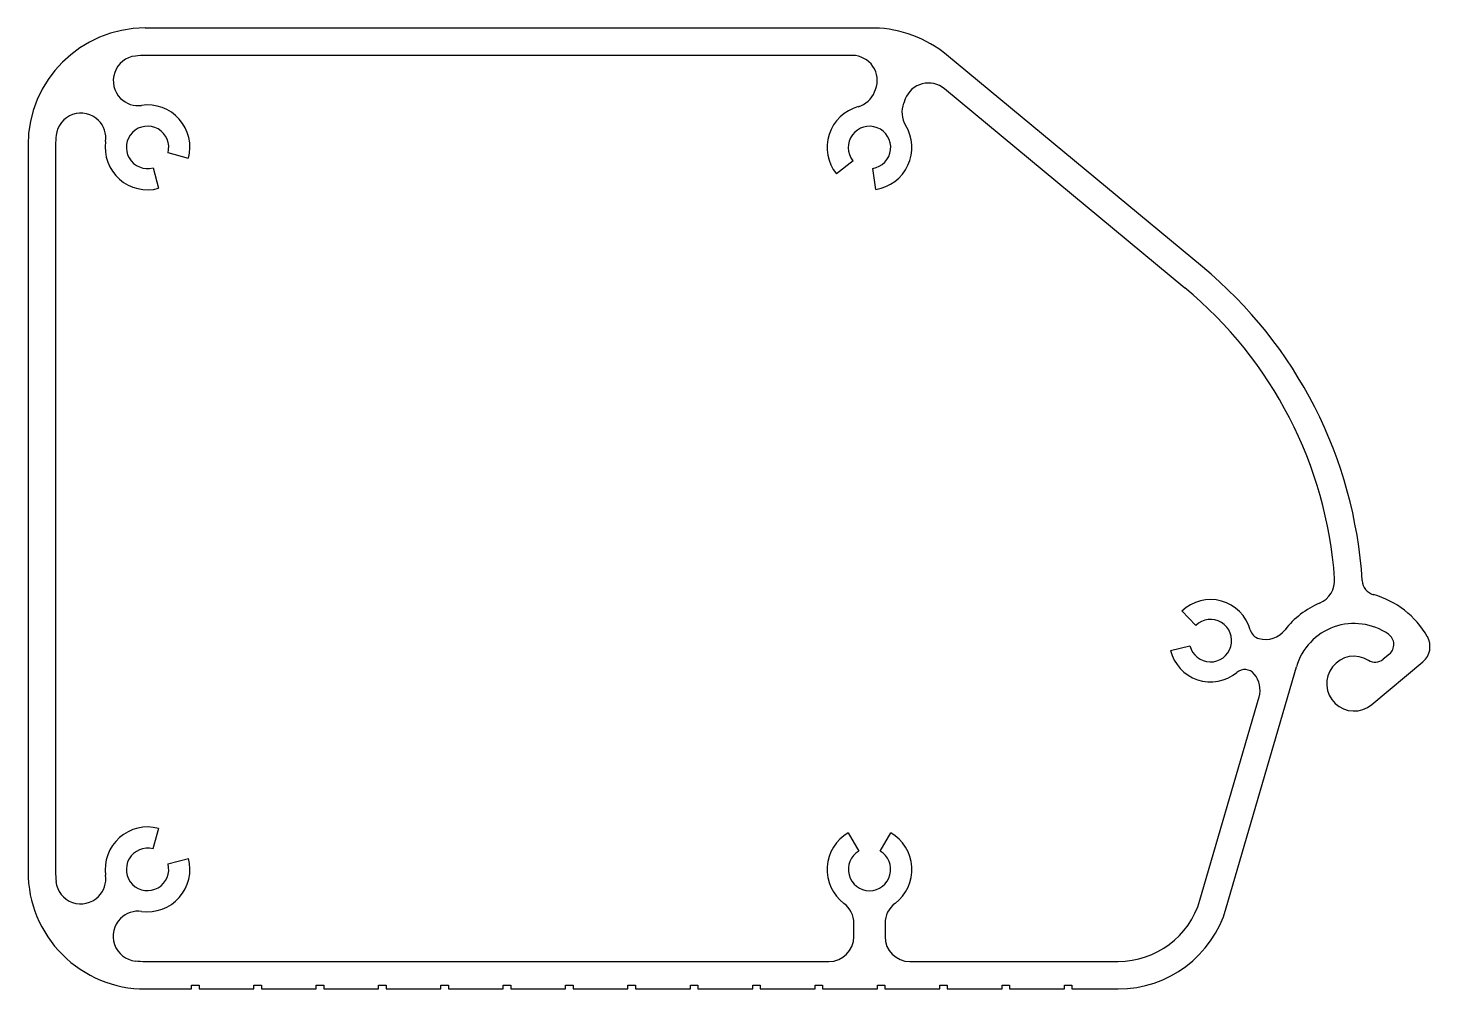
# Model space of a CAD drawing. Extents: x -71 to 71, y 14 to 112.
import ezdxf

# ---------------------------------------------------------------- set-up
doc = ezdxf.new("R2010")
doc.units = 0
doc.layers.get('0').update_dxf_attribs({"linetype": 'CONTINUOUS'})

msp = doc.modelspace()

# ---------------------------------------------------------------- linework, layer by layer
for p, q in [((14.82, 111.83), (-59.46, 111.83)), ((12.56, 109.04), (-59.46, 109.04)), ((48.22, 87.5), (22.16, 109.09)), ((14.83, 105.35), (14.92, 105.57)), ((17.95, 104.62), (17.79, 104.19)), ((46.44, 85.35), (21.94, 105.64)), ((-71.39, 99.9), (-71.4, 25.9)), ((-68.6, 99.9), (-68.61, 25.9)), ((-55.05, 98.56), (-57.14, 99.12)), ((-58.67, 97.59), (-58.11, 95.51)), ((12.63, 98.32), (10.94, 96.97)), ((14.96, 95.4), (14.64, 97.53)), ((47.55, 50.99), (46.14, 52.46)), ((44.97, 48.43), (46.95, 48.92)), ((65.47, 42.92), (70.67, 47.29)), ((67.26, 48.07), (66.63, 47.54)), ((50.65, 22.22), (57.79, 46.77)), ((47.97, 23), (53.99, 43.7)), ((-58.12, 30.31), (-58.68, 28.22)), ((12.15, 29.87), (13.23, 28)), ((15.39, 28), (16.47, 29.87)), ((-57.15, 26.7), (-55.06, 27.26)), ((12.72, 19.29), (12.72, 20.65)), ((15.89, 20.65), (15.89, 19.29)), ((-59.46, 16.75), (10.18, 16.75)), ((18.43, 16.75), (39.65, 16.75)), ((-54.74, 13.96), (-54.74, 14.34)), ((-54.74, 14.34), (-53.97, 14.34)), ((-53.97, 14.34), (-53.97, 13.96)), ((-48.39, 13.96), (-48.39, 14.34)), ((-48.39, 14.34), (-47.62, 14.34)), ((-47.62, 14.34), (-47.62, 13.96)), ((-42.04, 13.96), (-42.04, 14.34)), ((-42.04, 14.34), (-41.27, 14.34)), ((-41.27, 14.34), (-41.27, 13.96)), ((-35.69, 13.96), (-35.69, 14.34)), ((-35.69, 14.34), (-34.92, 14.34)), ((-34.92, 14.34), (-34.92, 13.96)), ((-29.34, 13.96), (-29.34, 14.34)), ((-29.34, 14.34), (-28.57, 14.34)), ((-28.57, 14.34), (-28.57, 13.96)), ((-22.99, 13.96), (-22.99, 14.34)), ((-22.99, 14.34), (-22.22, 14.34)), ((-22.22, 14.34), (-22.22, 13.96)), ((-16.64, 13.96), (-16.64, 14.34)), ((-16.64, 14.34), (-15.87, 14.34)), ((-15.87, 14.34), (-15.87, 13.96)), ((-10.29, 13.96), (-10.29, 14.34)), ((-10.29, 14.34), (-9.52, 14.34)), ((-9.52, 14.34), (-9.52, 13.96)), ((-3.94, 13.96), (-3.94, 14.34)), ((-3.94, 14.34), (-3.17, 14.34)), ((-3.17, 14.34), (-3.17, 13.96)), ((2.41, 13.96), (2.41, 14.34)), ((2.41, 14.34), (3.18, 14.34)), ((3.18, 14.34), (3.18, 13.96)), ((8.76, 13.96), (8.76, 14.34)), ((8.76, 14.34), (9.53, 14.34)), ((9.53, 14.34), (9.53, 13.96)), ((15.11, 13.96), (15.11, 14.34)), ((15.11, 14.34), (15.88, 14.34)), ((15.88, 14.34), (15.88, 13.96)), ((21.46, 13.96), (21.46, 14.34)), ((21.46, 14.34), (22.23, 14.34)), ((22.23, 14.34), (22.23, 13.96)), ((27.81, 13.96), (27.81, 14.34)), ((27.81, 14.34), (28.58, 14.34)), ((28.58, 14.34), (28.58, 13.96)), ((34.16, 13.96), (34.16, 14.34)), ((34.16, 14.34), (34.93, 14.34)), ((34.93, 14.34), (34.93, 13.96)), ((-59.46, 13.96), (-54.74, 13.96)), ((-53.97, 13.96), (-48.39, 13.96)), ((-47.62, 13.96), (-42.04, 13.96)), ((-41.27, 13.96), (-35.69, 13.96)), ((-34.92, 13.96), (-29.34, 13.96)), ((-28.57, 13.96), (-22.99, 13.96)), ((-22.22, 13.96), (-16.64, 13.96)), ((-15.87, 13.96), (-10.29, 13.96)), ((-9.52, 13.96), (-3.94, 13.96)), ((-3.17, 13.96), (2.41, 13.96)), ((3.18, 13.96), (8.76, 13.96)), ((9.53, 13.96), (15.11, 13.96)), ((15.88, 13.96), (21.46, 13.96)), ((22.23, 13.96), (27.81, 13.96)), ((28.58, 13.96), (34.16, 13.96)), ((34.93, 13.96), (39.65, 13.96))]:
    msp.add_line(p, q)
for centre, radius, start, end in [((-59.46, 99.9), 11.94, 89.9998, 179.9941), ((14.54, 99.9), 11.94, 50.3643, 88.6799), ((-60.18, 106.46), 2.54, 96.2762, 225.0381), ((-59.46, 99.9), 9.14, 89.9998, 96.2762), ((12.56, 106.5), 2.54, 338.6098, 89.9998), ((20.32, 103.69), 2.54, 50.3643, 158.6098), ((-60.19, 106.47), 2.54, 225.2415, 278.0356), ((12.47, 106.27), 2.54, 285.6125, 338.6098), ((-66.02, 100.63), 2.54, 45.0049, 173.6545), ((-59.23, 99.68), 4.32, 345.0381, 98.0356), ((14.31, 99.67), 4.32, 105.6125, 218.6098), ((20.15, 103.26), 2.54, 158.6098, 211.6072), ((-66.02, 100.63), 2.54, 352.0407, 45.0381), ((-59.23, 99.68), 2.16, 345.0381, 285.0381), ((14.31, 99.67), 2.16, 278.6098, 218.6098), ((14.31, 99.67), 4.32, 278.6098, 31.6072), ((-59.46, 99.9), 9.14, 173.6545, 179.9941), ((-59.23, 99.68), 4.32, 172.0407, 285.0381), ((19.38, 52.69), 45.21, 3.6328, 50.3643), ((19.38, 52.69), 42.42, 4.1756, 50.3643), ((59.15, 55.59), 2.54, 293.2374, 4.1756), ((66.08, 55.65), 1.59, 183.6328, 254.3425), ((49.04, 49.43), 4.19, 15.3467, 133.7911), ((63.67, 45.06), 8.92, 113.2374, 142.0762), ((63.19, 45.32), 9.14, 29.7083, 74.3425), ((49.04, 49.43), 2.16, 193.7911, 133.7911), ((54.31, 50.88), 1.27, 195.3467, 255.1932), ((54.63, 52.1), 2.54, 255.1932, 322.0762), ((63.67, 45.06), 6.12, 55.1611, 163.7911), ((66.45, 49.05), 1.27, 309.9949, 55.1611), ((69.37, 48.84), 2.03, 309.9949, 29.7083), ((49.04, 49.43), 4.19, 193.7911, 309.5714), ((63.67, 45.06), 2.79, 58.2048, 309.9949), ((65.81, 48.52), 1.27, 238.2048, 309.9949), ((52.52, 45.22), 1.27, 40, 129.5714), ((51.55, 44.4), 2.54, 343.7911, 40), ((-59.23, 26.14), 4.32, 75.0337, 188.0311), ((14.31, 26.13), 4.32, 120, 232.9974), ((14.31, 26.13), 4.32, 307.0026, 60), ((-59.23, 26.14), 2.16, 75.0337, 15.0337), ((-59.23, 26.14), 4.32, 262.0363, 15.0337), ((14.31, 26.13), 2.16, 120, 60), ((-59.46, 25.9), 11.94, 179.9941, 270), ((-59.46, 25.9), 9.14, 179.9941, 186.2795), ((-66.03, 25.17), 2.54, 186.2795, 315.0337), ((-66.02, 25.18), 2.54, 314.9026, 8.0311), ((39.65, 25.42), 8.66, 270, 343.7911), ((-60.18, 19.34), 2.54, 82.0363, 135.0337), ((10.18, 20.65), 2.54, 0, 52.9974), ((18.43, 20.65), 2.54, 127.0026, 180), ((39.65, 25.42), 11.46, 270, 343.7911), ((-60.19, 19.33), 2.54, 134.6904, 263.6555), ((10.18, 19.29), 2.54, 270, 0), ((18.43, 19.29), 2.54, 180, 270), ((-59.46, 25.9), 9.14, 263.6568, 270)]:
    msp.add_arc(centre, radius, start, end)

doc.saveas('drawing.dxf')
